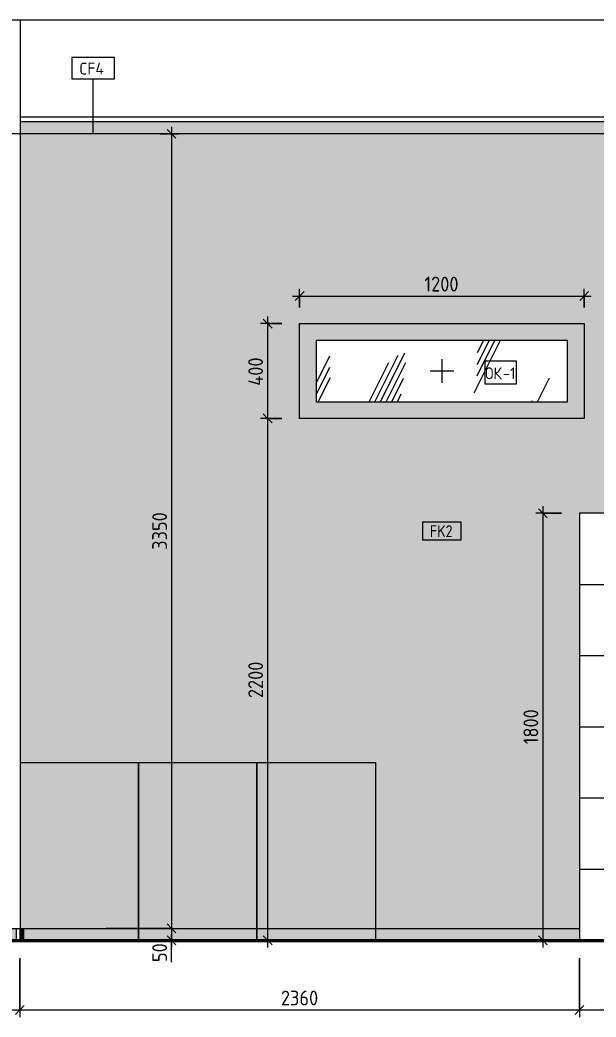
# Model space of a CAD drawing. Header units: millimetres. Extents: x 855 to 55293, y -2351 to 9447.
# Drawn here: x 24004 to 26434, y -324 to 3880 of the extents above; entities that cross this region are included whole.
import ezdxf

# ---------------------------------------------------------------- set-up
doc = ezdxf.new("R2010")
doc.units = ezdxf.units.MM
for name, color, linetype, lineweight in [('A-ANNO-DIMS', 7, 'Continuous', 9), ('A-ANNO-DIMS-25', 7, 'Continuous', 9), ('A-CLNG', 7, 'Continuous', 9), ('A-CLNG-IDEN', 7, 'Continuous', 9), ('A-FLOR', 7, 'Continuous', 9), ('A-GENM', 7, 'Continuous', 9), ('A-GLAZ', 7, 'Continuous', 9), ('A-GLAZ-IDEN', 7, 'Continuous', 9), ('A-WALL-IDEN', 7, 'Continuous', 9), ('A-WALL-PATT', 7, 'Continuous', 9), ('I-WALL', 7, 'Continuous', 9)]:
    doc.layers.add(name, color=color, linetype=linetype, lineweight=lineweight)
doc.layers.add('A-FLOR-FNSH-1', color=7, linetype='Continuous', lineweight=30, true_color=0x3c3c3c)
doc.layers.add('I-FURN-4', color=7, linetype='Continuous', lineweight=9, true_color=0xc0c0c0)
doc.layers.add('I-FURN-6', color=7, linetype='Continuous', lineweight=9, true_color=0x7f7f7f, transparency=0.7)
doc.styles.add('GOST Common_5', font='GOST_Common.ttf', dxfattribs={"height": 50})
doc.styles.add('GOST Common_6', font='GOST_Common.ttf', dxfattribs={"width": 0.9, "height": 50})
doc.styles.add('ISOCPEUR_2', font='isocpeur.ttf', dxfattribs={"width": 0.9, "height": 62.5})
doc.styles.add('ISOCPEUR_3', font='isocpeur.ttf', dxfattribs={"width": 0.9, "height": 50})
doc.dimstyles.new('ISO-2_5_0_9К_БОЛЬШОЙ_1', dxfattribs={"dimscale": 304.8, "dimtxt": 62.248823, "dimasz": 0.123031, "dimexe": 0.098425, "dimexo": 0.246063, "dimgap": 0, "dimtad": 1, "dimdec": 0, "dimrnd": 10, "dimzin": 0, "dimdsep": 46, "dimtxsty": 'ISOCPEUR_2', "dimblk1": 'OBLIQUE', "dimblk2": 'OBLIQUE', "dimsah": 1, "dimcen": 0.09, "dimdle": 0.098425, "dimazin": 0, "dimtfac": 1, "dimtdec": 4, "dimtix": 1, "dimtmove": 0, "dimatfit": 3, "dimfxl": 1, "dimtvp": 1, "dimtolj": 1, "dimtzin": 0, "dimarcsym": 2})
doc.dimstyles.new('ISO-2_5_0_9К_БОЛЬШОЙ_2', dxfattribs={"dimscale": 304.8, "dimtxt": 62.248823, "dimasz": 0.123031, "dimexe": 0.098425, "dimexo": 0.246063, "dimgap": 0, "dimtad": 1, "dimdec": 0, "dimrnd": 10, "dimzin": 0, "dimdsep": 46, "dimtxsty": 'ISOCPEUR_2', "dimblk1": 'OBLIQUE', "dimblk2": 'OBLIQUE', "dimsah": 1, "dimcen": 0.09, "dimdle": 0.098425, "dimazin": 0, "dimtfac": 1, "dimtdec": 4, "dimtix": 1, "dimtmove": 1, "dimatfit": 3, "dimfxl": 1, "dimtvp": 1, "dimtolj": 1, "dimtzin": 0, "dimarcsym": 2})

# ---------------------------------------------------------------- blocks, each defined once
blk = doc.blocks.new('Плинтус - Плинтус темный _ст_школа_-33253350-Развертка 1_10-1')
at = {"layer": 'A-GENM'}
blk.add_hatch(color=256, dxfattribs=at).paths.add_polyline_path([(35990, 0), (35990, 50), (35130, 50), (35130, 0)])
for p, q in [((33646, 50), (35130, 50)), ((35130, 50), (35990, 50)), ((35990, 50), (35990, 0)), ((35130, 0), (33939.8, 0)), ((35990, 0), (35130, 0))]:
    blk.add_line(p, q, dxfattribs=at)
blk = doc.blocks.new('Плинтус - Плинтус темный _ст_школа_-32859022-Развертка 1_10-1')
at = {"layer": 'A-GENM'}
blk.add_hatch(color=256, dxfattribs=at).paths.add_polyline_path([(33010, 0), (33616, 0), (33616, 50), (32974, 50), (32974, 0), (32989, 0)])
for p, q in [((32974, 50), (33616, 50)), ((32974, 50), (32974, 0)), ((33616, 50), (33631, 50)), ((33616, 0), (33616, 50)), ((33631, 50), (33631, 0))]:
    blk.add_line(p, q, dxfattribs=at)
blk = doc.blocks.new('Плинтус - Плинтус темный _ст_школа_-32859010-Развертка 1_10-1')
at = {"layer": 'A-GENM'}
for p, q in [((33631, 50), (33632, 50)), ((33631, 0), (33631, 50)), ((33632, 50), (33646, 50)), ((33646, 50), (33646, 0)), ((33646, 0), (33632, 0))]:
    blk.add_line(p, q, dxfattribs=at)
blk = doc.blocks.new('1_113 тумба - 1_113 тумба-31126920-Развертка 1_10-1')
at = {"layer": 'I-FURN-6'}
for points in [[(33939.8, 50), (34130, 50), (34130, 750), (33631, 750), (33631, 50), (33657.8, 50)], [(34630, 50), (34630, 750), (34130, 750), (34130, 50)], [(34630, 50), (35130, 50), (35130, 750), (34630, 750)], [(33631, 0), (33646, 0), (33646, 50), (33631, 50), (33631, 1.9)], [(33646, 0), (34130, 0), (34130, 50), (33646, 50), (33646, 28)], [(34630, 0), (34630, 50), (34130, 50), (34130, 0)], [(35130, 0), (35130, 50), (34630, 50), (34630, 0)]]:
    blk.add_hatch(color=256, dxfattribs=at).paths.add_polyline_path(points)
at = {"layer": 'I-FURN-4'}
for p, q in [((33631, 750), (34130, 750)), ((34130, 750), (34630, 750)), ((34130, 0), (34130, 750)), ((34130, 750), (34130, 0)), ((34630, 750), (34630, 0)), ((34630, 750), (35130, 750)), ((34630, 0), (34630, 750)), ((35130, 750), (35130, 0))]:
    blk.add_line(p, q, dxfattribs=at)
blk = doc.blocks.new('120_Окно_СКБ_1Ст - 120_Окно_СКБ_1Ст 400х1200 EI30-24228909-Развертка 1_10-1')
at = {"layer": 'A-GLAZ'}
h = blk.add_hatch(color=256, dxfattribs=at)
h.paths.add_polyline_path([(36010, 2200), (36010, 2600), (34810, 2600), (34810, 2200), (35990, 2200)])
h.paths.add_polyline_path([(35562.4, 2270), (34880, 2270), (34880, 2530), (35940, 2530), (35940, 2270), (35803.7, 2270)])
h = blk.add_hatch(dxfattribs=at)
h.set_pattern_fill('FP_12', color=256, style=0, pattern_type=2)
h.set_pattern_definition([(63.435, (30532.36, 31.75), (-255.583, 766.75), [317.5, -190.5, 317.5, -190.5, -403.903]), (63.435, (30532.36, 31.75), (-255.583, 766.75), [-1016, 127, -276.9]), (63.435, (30516.5, 47.6), (-255.583, 766.75), [254, -317.5, 190.5, -190.5, -467.403]), (63.435, (30516.5, 47.6), (-255.583, 766.75), [-952.5, 222.25, -245.15]), (63.435, (30516.5, 95.25), (-255.583, 766.75), [190.5, -381, 127, -190.5, -530.903]), (63.435, (30516.5, 95.25), (-255.583, 766.75), [-889, 285.75, -245.15]), (63.435, (30564.1, 47.6), (-255.583, 766.75), [190.5, -381, 158.75, -6404.65]), (63.435, (30611.74, 95.25), (-255.583, 766.75), [95.25, -476.25, 63.5, -6499.9]), (63.435, (30532.36, 174.6), (-255.583, 766.75), [63.5, -476.25, 63.5, -254, -562.653]), (63.435, (30532.36, 174.6), (-255.583, 766.75), [-857.25, 158.75, -403.9]), (63.435, (30818.1, 127), (-255.583, 766.75), [317.5, -476.25, 381, -251.503]), (63.435, (30818.1, 79.4), (-255.583, 766.75), [444.5, -317.5, 476.25, -188.003]), (63.435, (30849.86, 95.25), (-255.583, 766.75), [508, -254, 381, -276.903]), (63.435, (30897.5, 142.9), (-255.583, 766.75), [317.5, -444.5, 254, -403.903]), (63.435, (30849.86, 238.1), (-255.583, 766.75), [158.75, -635, 190.5, -435.653]), (63.435, (30945.1, 190.5), (-255.583, 766.75), [127, -635, 127, -530.903])])
h.paths.add_polyline_path([(35940, 2270), (35940, 2530), (34880, 2530), (34880, 2270), (35803.7, 2270)])
for p, q in [((34810, 2200), (34810, 2600)), ((34810, 2600), (36010, 2600)), ((36010, 2600), (36010, 2200)), ((34880, 2530), (34880, 2270)), ((34880, 2530), (35940, 2530)), ((35940, 2270), (35940, 2530)), ((35410, 2450), (35410, 2350)), ((35460, 2400), (35360, 2400)), ((34880, 2270), (35940, 2270)), ((36010, 2200), (34810, 2200))]:
    blk.add_line(p, q, dxfattribs=at)
blk = doc.blocks.new('DIMBLOCK10-Развертка 1_10-1')
at = {"layer": 'A-ANNO-DIMS-25'}
for p, q in [((23363.5, -75), (23363.5, -323.6)), ((23363.5, -293.6), (23363.5, -80)), ((24003.5, -75), (24003.5, -323.6)), ((24003.5, -293.6), (24003.5, -80)), ((23363.5, -293.6), (24003.5, -293.6))]:
    blk.add_line(p, q, dxfattribs=at)
at = {"layer": 'A-ANNO-DIMS-25', "lineweight": 20}
for p, q in [((23363.5, -293.6), (23344.8, -312.4)), ((23363.5, -293.6), (23382.3, -274.9)), ((24003.5, -293.6), (23984.8, -312.4)), ((24003.5, -293.6), (24022.3, -274.9))]:
    blk.add_line(p, q, dxfattribs=at)
at = {"layer": 'A-ANNO-DIMS-25', "color": 0, "insert": (23621.3, -212), "char_height": 62.5, "width": 149.397, "attachment_point": 1, "line_spacing_factor": 1.149209, "style": 'ISOCPEUR_2'}
blk.add_mtext('640', dxfattribs=at)
blk = doc.blocks.new('_Oblique')
at = {"color": 0, "linetype": 'ByBlock', "lineweight": -2}
blk.add_line((-0.5, -0.5), (0.5, 0.5), dxfattribs=at)
blk = doc.blocks.new('DIMBLOCK11-Развертка 1_10-1')
at = {"layer": 'A-ANNO-DIMS-25'}
for p, q in [((24003.5, -75), (24003.5, -323.6)), ((24003.5, -293.6), (24003.5, -80)), ((26363.5, -75), (26363.5, -323.6)), ((26363.5, -293.6), (26363.5, -80)), ((24003.5, -293.6), (26363.5, -293.6))]:
    blk.add_line(p, q, dxfattribs=at)
at = {"layer": 'A-ANNO-DIMS-25', "lineweight": 20}
for p, q in [((24003.5, -293.6), (23984.8, -312.4)), ((24003.5, -293.6), (24022.3, -274.9)), ((26363.5, -293.6), (26344.8, -312.4)), ((26363.5, -293.6), (26382.3, -274.9))]:
    blk.add_line(p, q, dxfattribs=at)
at = {"layer": 'A-ANNO-DIMS-25', "color": 0, "insert": (25104.5, -212), "char_height": 62.5, "width": 189.619, "attachment_point": 1, "line_spacing_factor": 1.149209, "style": 'ISOCPEUR_2'}
blk.add_mtext('2360', dxfattribs=at)
blk = doc.blocks.new('DIMBLOCK12-Развертка 1_10-1')
at = {"layer": 'A-ANNO-DIMS-25'}
for p, q in [((27563.5, 1725), (27563.5, -323.6)), ((27563.5, -293.6), (27563.5, 1725)), ((26363.5, -75), (26363.5, -323.6)), ((26363.5, -293.6), (26363.5, -80)), ((26363.5, -293.6), (27563.5, -293.6))]:
    blk.add_line(p, q, dxfattribs=at)
at = {"layer": 'A-ANNO-DIMS-25', "lineweight": 20}
for p, q in [((26363.5, -293.6), (26344.8, -312.4)), ((26363.5, -293.6), (26382.3, -274.9)), ((27563.5, -293.6), (27544.8, -312.4)), ((27563.5, -293.6), (27582.3, -274.9))]:
    blk.add_line(p, q, dxfattribs=at)
at = {"layer": 'A-ANNO-DIMS-25', "color": 0, "insert": (26889.9, -212), "char_height": 62.5, "width": 176.691, "attachment_point": 1, "line_spacing_factor": 1.149209, "style": 'ISOCPEUR_2'}
blk.add_mtext('1200', dxfattribs=at)
blk = doc.blocks.new('DIMBLOCK15-Развертка 1_10-1')
at = {"layer": 'A-ANNO-DIMS-25', "lineweight": 20}
for p, q in [((24643.3, 3400), (24624.6, 3418.8)), ((24643.3, 3400), (24662.1, 3381.2)), ((24643.3, 50), (24624.6, 68.7)), ((24643.3, 50), (24662.1, 31.2))]:
    blk.add_line(p, q, dxfattribs=at)
at = {"layer": 'A-ANNO-DIMS-25'}
for p, q in [((24643.3, 3430), (24643.3, 50)), ((24594.9, 3400), (24673.3, 3400)), ((24643.3, 3400), (24594.9, 3400)), ((24368, 50), (24673.3, 50)), ((24643.3, 50), (24368, 50))]:
    blk.add_line(p, q, dxfattribs=at)
at = {"layer": 'A-ANNO-DIMS-25', "color": 0, "insert": (24561.7, 1646), "char_height": 62.5, "width": 189.619, "attachment_point": 1, "rotation": 90, "line_spacing_factor": 1.149209, "style": 'ISOCPEUR_2'}
blk.add_mtext('3350', dxfattribs=at)
blk = doc.blocks.new('DIMBLOCK16-Развертка 1_10-1')
at = {"layer": 'A-ANNO-DIMS-25'}
for p, q in [((24368, 50), (24673.3, 50)), ((24643.3, 50), (24368, 50)), ((24643.3, 50), (24643.3, -30)), ((24594.9, 0), (24673.3, 0)), ((24643.3, 0), (24594.9, 0)), ((24643.3, 12), (24643.3, 25)), ((24643.3, -92), (24643.3, 12))]:
    blk.add_line(p, q, dxfattribs=at)
at = {"layer": 'A-ANNO-DIMS-25', "lineweight": 20}
for p, q in [((24643.3, 50), (24624.6, 68.7)), ((24643.3, 50), (24662.1, 31.2)), ((24643.3, 0), (24624.6, 18.8)), ((24643.3, 0), (24662.1, -18.8))]:
    blk.add_line(p, q, dxfattribs=at)
at = {"layer": 'A-ANNO-DIMS-25', "color": 0, "insert": (24561.7, -92), "char_height": 62.5, "width": 94.81, "attachment_point": 1, "rotation": 90, "line_spacing_factor": 1.149209, "style": 'ISOCPEUR_2'}
blk.add_mtext('50', dxfattribs=at)
blk = doc.blocks.new('М_потолков - Марка_ Имя типа-25382930-Развертка 1_10-1')
at = {"layer": 'A-CLNG-IDEN'}
for p, q in [((34030, 3721.9), (33848.7, 3721.9)), ((33848.7, 3721.9), (33848.7, 3632.4)), ((34030, 3632.4), (34030, 3721.9)), ((33848.7, 3632.4), (34030, 3632.4))]:
    blk.add_line(p, q, dxfattribs=at)
blk = doc.blocks.new('М_стена_0001 - Типоразмер_без рамки-25382661-Развертка 1_10-1')
at = {"layer": 'A-WALL-IDEN'}
for p, q in [((35490.9, 1763.1), (35327.7, 1763.1)), ((35327.7, 1763.1), (35327.7, 1688.1)), ((35490.9, 1688.1), (35490.9, 1763.1)), ((35327.7, 1688.1), (35490.9, 1688.1))]:
    blk.add_line(p, q, dxfattribs=at)
blk = doc.blocks.new('DIMBLOCK22-Развертка 1_10-1')
at = {"layer": 'A-ANNO-DIMS-25', "lineweight": 20}
for p, q in [((25048.4, 2600), (25029.7, 2618.7)), ((25048.4, 2600), (25067.2, 2581.2)), ((25048.4, 2200), (25029.7, 2218.8)), ((25048.4, 2200), (25067.2, 2181.2))]:
    blk.add_line(p, q, dxfattribs=at)
at = {"layer": 'A-ANNO-DIMS-25'}
for p, q in [((25048.4, 2630), (25048.4, 2200)), ((25108.5, 2600), (25018.4, 2600)), ((25048.4, 2600), (25108.5, 2600)), ((25108.5, 2200), (25018.4, 2200)), ((25048.4, 2200), (25108.5, 2200))]:
    blk.add_line(p, q, dxfattribs=at)
at = {"layer": 'A-ANNO-DIMS-25', "color": 0, "insert": (24966.8, 2337.8), "char_height": 62.5, "width": 149.397, "attachment_point": 1, "rotation": 90, "line_spacing_factor": 1.149209, "style": 'ISOCPEUR_2'}
blk.add_mtext('400', dxfattribs=at)
blk = doc.blocks.new('DIMBLOCK23-Развертка 1_10-1')
at = {"layer": 'A-ANNO-DIMS-25'}
for p, q in [((25108.5, 2200), (25018.4, 2200)), ((25048.4, 2200), (25048.4, -30)), ((25048.4, 2200), (25108.5, 2200)), ((24999.9, 0), (25078.4, 0)), ((25048.4, 0), (24999.9, 0))]:
    blk.add_line(p, q, dxfattribs=at)
at = {"layer": 'A-ANNO-DIMS-25', "lineweight": 20}
for p, q in [((25048.4, 2200), (25029.7, 2218.8)), ((25048.4, 2200), (25067.2, 2181.2)), ((25048.4, 0), (25029.7, 18.8)), ((25048.4, 0), (25067.2, -18.8))]:
    blk.add_line(p, q, dxfattribs=at)
at = {"layer": 'A-ANNO-DIMS-25', "color": 0, "insert": (24966.8, 1021), "char_height": 62.5, "width": 189.619, "attachment_point": 1, "rotation": 90, "line_spacing_factor": 1.149209, "style": 'ISOCPEUR_2'}
blk.add_mtext('2200', dxfattribs=at)
blk = doc.blocks.new('DIMBLOCK24-Развертка 1_10-1')
at = {"layer": 'A-ANNO-DIMS-25'}
for p, q in [((25183.5, 2667.5), (25183.5, 2746)), ((26383.5, 2667.5), (26383.5, 2746)), ((25153.5, 2716), (26413.5, 2716)), ((25183.5, 2716), (25183.5, 2667.5)), ((26383.5, 2716), (26383.5, 2667.5))]:
    blk.add_line(p, q, dxfattribs=at)
at = {"layer": 'A-ANNO-DIMS-25', "lineweight": 20}
for p, q in [((25183.5, 2716), (25202.3, 2734.7)), ((26383.5, 2716), (26402.3, 2734.7)), ((25183.5, 2716), (25164.8, 2697.2)), ((26383.5, 2716), (26364.8, 2697.2))]:
    blk.add_line(p, q, dxfattribs=at)
at = {"layer": 'A-ANNO-DIMS-25', "color": 0, "insert": (25709.9, 2797.6), "char_height": 62.5, "width": 176.691, "attachment_point": 1, "line_spacing_factor": 1.149209, "style": 'ISOCPEUR_2'}
blk.add_mtext('1200', dxfattribs=at)
blk = doc.blocks.new('DIMBLOCK26-Развертка 1_10-1')
at = {"layer": 'A-ANNO-DIMS-25', "lineweight": 20}
for p, q in [((26209.1, 1800), (26190.4, 1818.8)), ((26209.1, 1800), (26227.9, 1781.2)), ((26209.1, 0), (26190.4, 18.8)), ((26209.1, 0), (26227.9, -18.8))]:
    blk.add_line(p, q, dxfattribs=at)
at = {"layer": 'A-ANNO-DIMS-25'}
for p, q in [((26209.1, 1830), (26209.1, -30)), ((26288.5, 1800), (26179.1, 1800)), ((26209.1, 1800), (26288.5, 1800)), ((26160.6, 0), (26239.1, 0)), ((26209.1, 0), (26160.6, 0))]:
    blk.add_line(p, q, dxfattribs=at)
at = {"layer": 'A-ANNO-DIMS-25', "color": 0, "insert": (26127.5, 826.4), "char_height": 62.5, "width": 176.691, "attachment_point": 1, "rotation": 90, "line_spacing_factor": 1.149209, "style": 'ISOCPEUR_2'}
blk.add_mtext('1800', dxfattribs=at)

msp = doc.modelspace()

# ---------------------------------------------------------------- hatches: boundary and pattern name
at = {"layer": 'A-WALL-PATT'}
h = msp.add_hatch(color=256, dxfattribs=at)
h.paths.add_polyline_path([(25503.5, 50), (26363.5, 50), (26363.5, 1800), (27562.5, 1800), (27562.5, 3450), (24004.5, 3450), (24004.5, 750), (25503.5, 750)])
h.paths.add_polyline_path([(25183.5, 2200), (25183.5, 2600), (26383.5, 2600), (26383.5, 2200), (26363.5, 2200)])
h = msp.add_hatch(dxfattribs=at)
h.set_pattern_fill('FP_13', color=256, style=0, pattern_type=2)
h.set_pattern_definition([(90, (27559.54, 0), (-300, 2e-14), []), (180, (27559.54, 0), (-4e-14, -300), [])])
h.paths.add_polyline_path([(26478.5, 0), (27160.6, 0), (27159.2, 0.4), (27264, 28.5), (27264, 100), (26964, 100), (26964, 700), (27241.7, 700), (27243.8, 815), (27243.7, 818.5), (27244, 824.5), (27244.4, 831), (27244.8, 845.5), (27284.4, 845.3), (27284.7, 844.3), (27284.7, 842.1), (27284.4, 842), (27285, 826.2), (27285.3, 825.3), (27285.1, 824.8), (27285.9, 795.7), (27285.7, 793.3), (27285.8, 791.8), (27286, 790.9), (27287.4, 705.7), (27287.5, 700), (27555.5, 700), (27555.5, 908.1), (27554.8, 908.1), (27553.6, 909.3), (27553.6, 937.9), (27554.5, 938.9), (27555.5, 939.3), (27555.5, 939.9), (27553.3, 939.1), (27553.3, 817.9), (27552.8, 817.4), (27484, 817.4), (27483.5, 817.9), (27481.3, 947.9), (27481.8, 948.4), (27502.5, 948.4), (27502.5, 961.5), (27503, 962), (27508.6, 962.3), (27509.2, 962.9), (27509.5, 963.8), (27509.5, 972.9), (27507.8, 972.9), (27507.3, 973.4), (27507.3, 986.8), (27466.8, 986.8), (27466.8, 992.8), (27507.3, 992.8), (27507.3, 995.6), (27507.8, 996.1), (27512.6, 996.7), (27517.3, 996.8), (27525.2, 996.3), (27526.9, 996.1), (27527.4, 995.6), (27527.4, 973.4), (27526.9, 972.9), (27525.2, 972.9), (27525.5, 962.9), (27526.1, 962.3), (27527.3, 962), (27531.7, 962), (27532.2, 961.5), (27532.2, 948.4), (27552.8, 948.4), (27553.3, 947.9), (27553.6, 948.5), (27554.2, 949), (27554, 949.2), (27553.5, 949.7), (27553.6, 952.6), (27554.7, 953.2), (27555.5, 953.2), (27555.5, 1800), (26363.5, 1800), (26363.5, 0)])
h.paths.add_polyline_path([(27243.7, 792.4), (27243.7, 794.6), (27243.7, 795.1), (27244.2, 794.9), (27244.3, 795.2), (27244.4, 795.8), (27244.5, 796.1), (27244.6, 796.3), (27244.8, 796.4), (27245.5, 796.4), (27244.5, 798.4), (27244.6, 806.6), (27244.4, 807.5), (27244.1, 809.1), (27243.8, 809.6), (27243.6, 801.2), (27243.5, 792.9), (27243.7, 792.5)])
h.paths.add_polyline_path([(27285.5, 793.7), (27285.8, 796.2), (27285.2, 806.3), (27285, 806.2), (27284.8, 806.7), (27284.6, 807.1), (27284.5, 806.6), (27284.5, 805.2), (27284.4, 805), (27284.6, 798.2), (27283.7, 796.1), (27284, 795.9), (27283.7, 795.4), (27284.1, 795.2), (27284.8, 795.7), (27284.8, 795.3), (27285, 795.1), (27285.2, 794.9), (27285.3, 794.9), (27285.5, 793.7)])
h.paths.add_polyline_path([(27244.8, 796.4), (27244.6, 797), (27245.3, 796.5)])
h.paths.add_polyline_path([(27285.3, 812.5), (27285, 813.9), (27284.9, 813.5), (27285, 812.8), (27285.3, 812.6)])
h.paths.add_polyline_path([(27243.8, 812.5), (27244.2, 813.3), (27244.1, 813.6), (27243.9, 813.6), (27243.9, 813.1)])
h.paths.add_polyline_path([(27244.2, 813.9), (27243.9, 814.4), (27244.1, 814)])
h.paths.add_polyline_path([(27244.5, 814.7), (27244.2, 814.9), (27244.4, 814.7)])
h.paths.add_polyline_path([(27284.9, 814.8), (27285.3, 815.2), (27285.1, 815.2), (27284.8, 815)])
h.paths.add_polyline_path([(27244.5, 815), (27244.2, 815.2), (27244.4, 815.1)])
h.paths.add_polyline_path([(27244.1, 839.7), (27244.2, 843.1), (27244.1, 839.8)])

# ---------------------------------------------------------------- linework, layer by layer
at = {"layer": 'A-CLNG'}
msp.add_line((28623.5, 3400), (20002.3, 3400), dxfattribs=at)
at = {"layer": 'A-CLNG-IDEN'}
msp.add_line((24312.9, 3400), (24312.9, 3632.4), dxfattribs=at)
at = {"layer": 'A-FLOR'}
for p, q in [((20183.3, 3880), (28643.7, 3880)), ((27160.6, 0), (21948.5, 0)), ((20002.3, -5), (27179.3, -5))]:
    msp.add_line(p, q, dxfattribs=at)
at = {"layer": 'A-FLOR-FNSH-1'}
msp.add_line((27161, -0.1), (19982.9, -0.1), dxfattribs=at)
at = {"layer": 'A-GLAZ-IDEN', "flags": 128}
msp.add_lwpolyline([(25965.8, 2443.1), (26096.7, 2443.1), (26096.7, 2343.9), (25965.8, 2343.9)], close=True, dxfattribs=at)
at = {"layer": 'I-WALL'}
for p, q in [((24004.5, 3880), (24004.5, 0)), ((27562.5, 3470), (24004.5, 3470)), ((27562.5, 3450), (24004.5, 3450)), ((25183.5, 2200), (25183.5, 2600)), ((25183.5, 2600), (26383.5, 2600)), ((26383.5, 2600), (26383.5, 2200)), ((26383.5, 2200), (25183.5, 2200)), ((27562.5, 1800), (26363.5, 1800)), ((26363.5, 1800), (26363.5, 50))]:
    msp.add_line(p, q, dxfattribs=at)

# ---------------------------------------------------------------- block references
at = {"layer": 'A-CLNG-IDEN'}
msp.add_blockref('М_потолков - Марка_ Имя типа-25382930-Развертка 1_10-1', (-9626.5, 0), dxfattribs=at)
at = {"layer": 'A-GENM'}
for name in ['Плинтус - Плинтус темный _ст_школа_-32859022-Развертка 1_10-1', 'Плинтус - Плинтус темный _ст_школа_-32859010-Развертка 1_10-1', 'Плинтус - Плинтус темный _ст_школа_-33253350-Развертка 1_10-1']:
    msp.add_blockref(name, (-9626.5, 0), dxfattribs=at)
at = {"layer": 'A-GLAZ'}
msp.add_blockref('120_Окно_СКБ_1Ст - 120_Окно_СКБ_1Ст 400х1200 EI30-24228909-Развертка 1_10-1', (-9626.5, 0), dxfattribs=at)
at = {"layer": 'A-WALL-IDEN'}
msp.add_blockref('М_стена_0001 - Типоразмер_без рамки-25382661-Развертка 1_10-1', (-9626.5, 0), dxfattribs=at)
at = {"layer": 'I-FURN-4'}
msp.add_blockref('1_113 тумба - 1_113 тумба-31126920-Развертка 1_10-1', (-9626.5, 0), dxfattribs=at)

# ---------------------------------------------------------------- texts
at = {"layer": 'A-CLNG-IDEN', "insert": (24254, 3699.7), "char_height": 50, "width": 138.291, "attachment_point": 1, "style": 'GOST Common_5'}
msp.add_mtext('CF4', dxfattribs=at)
at = {"layer": 'A-GLAZ-IDEN', "char_height": 50, "attachment_point": 1, "style": 'ISOCPEUR_3'}
for s, insert, width in [('ОК', (25965.8, 2415.4), 90.19), ('-1', (26040.2, 2415.4), 66.74)]:
    msp.add_mtext(s, dxfattribs=dict(at, insert=insert, width=width))
at = {"layer": 'A-WALL-IDEN', "insert": (25732.8, 1749.5), "char_height": 50, "width": 124.462, "attachment_point": 1, "style": 'GOST Common_6'}
msp.add_mtext('FK2', dxfattribs=at)

# ---------------------------------------------------------------- dimensions: what is measured, and where the dimension line sits
at = {"layer": 'A-ANNO-DIMS'}
for base, p1, p2, override, picture, middle in [((24643.3, 50), (24669.9, 3400), (24293, 50), {"dimpost": '<>', "dimfxl": 3371.128204}, 'DIMBLOCK15-Развертка 1_10-1', (24612.1, 1725)), ((25048.4, 2200), (25183.5, 2600), (25183.5, 2200), {"dimpost": '<>', "dimfxl": 400}, 'DIMBLOCK22-Развертка 1_10-1', (25017.2, 2400)), ((25048.4, 0), (25183.5, 2200), (25074.9, 0), {"dimpost": '<>', "dimfxl": 2202.679545}, 'DIMBLOCK23-Развертка 1_10-1', (25017.2, 1100)), ((26209.1, 0), (26363.5, 1800), (26235.6, 0), {"dimpost": '<>', "dimfxl": 1804.539265}, 'DIMBLOCK26-Развертка 1_10-1', (26177.9, 900))]:
    dim = msp.add_linear_dim(base=base, p1=p1, p2=p2, angle=90, dimstyle='ISO-2_5_0_9К_БОЛЬШОЙ_1', override=override, dxfattribs=at)
    dim.commit()
    dim.dimension.update_dxf_attribs({"geometry": picture, "text_midpoint": middle})
for base, p1, p2, override, picture, middle in [((26383.5, 2716), (25183.5, 2742.5), (26383.5, 2742.5), {"dimpost": '<>', "dimfxl": 1200}, 'DIMBLOCK24-Развертка 1_10-1', (25783.5, 2747.2)), ((27563.5, -293.6), (26363.5, 0), (27563.5, 1800), {"dimpost": '<>', "dimfxl": 2163.330765}, 'DIMBLOCK12-Развертка 1_10-1', (26963.5, -262.4)), ((24003.5, -293.6), (23363.5, 0), (24003.5, 0), {"dimpost": '<>', "dimfxl": 640}, 'DIMBLOCK10-Развертка 1_10-1', (23683.5, -262.4)), ((26363.5, -293.6), (24003.5, 0), (26363.5, 0), {"dimpost": '<>', "dimfxl": 2360}, 'DIMBLOCK11-Развертка 1_10-1', (25183.5, -262.4))]:
    dim = msp.add_linear_dim(base=base, p1=p1, p2=p2, dimstyle='ISO-2_5_0_9К_БОЛЬШОЙ_1', override=override, dxfattribs=at)
    dim.commit()
    dim.dimension.update_dxf_attribs({"geometry": picture, "text_midpoint": middle})
dim = msp.add_linear_dim(base=(24643.3, 0), p1=(24293, 50), p2=(24669.9, 0), angle=90, dimstyle='ISO-2_5_0_9К_БОЛЬШОЙ_2', override={"dimpost": '<>', "dimfxl": 380.138614}, dxfattribs=at)
dim.commit()
dim.dimension.update_dxf_attribs({"geometry": 'DIMBLOCK16-Развертка 1_10-1', "text_midpoint": (24603.4, -44.6), "dimtype": 160, "text_rotation": 90})

doc.saveas('drawing.dxf')
